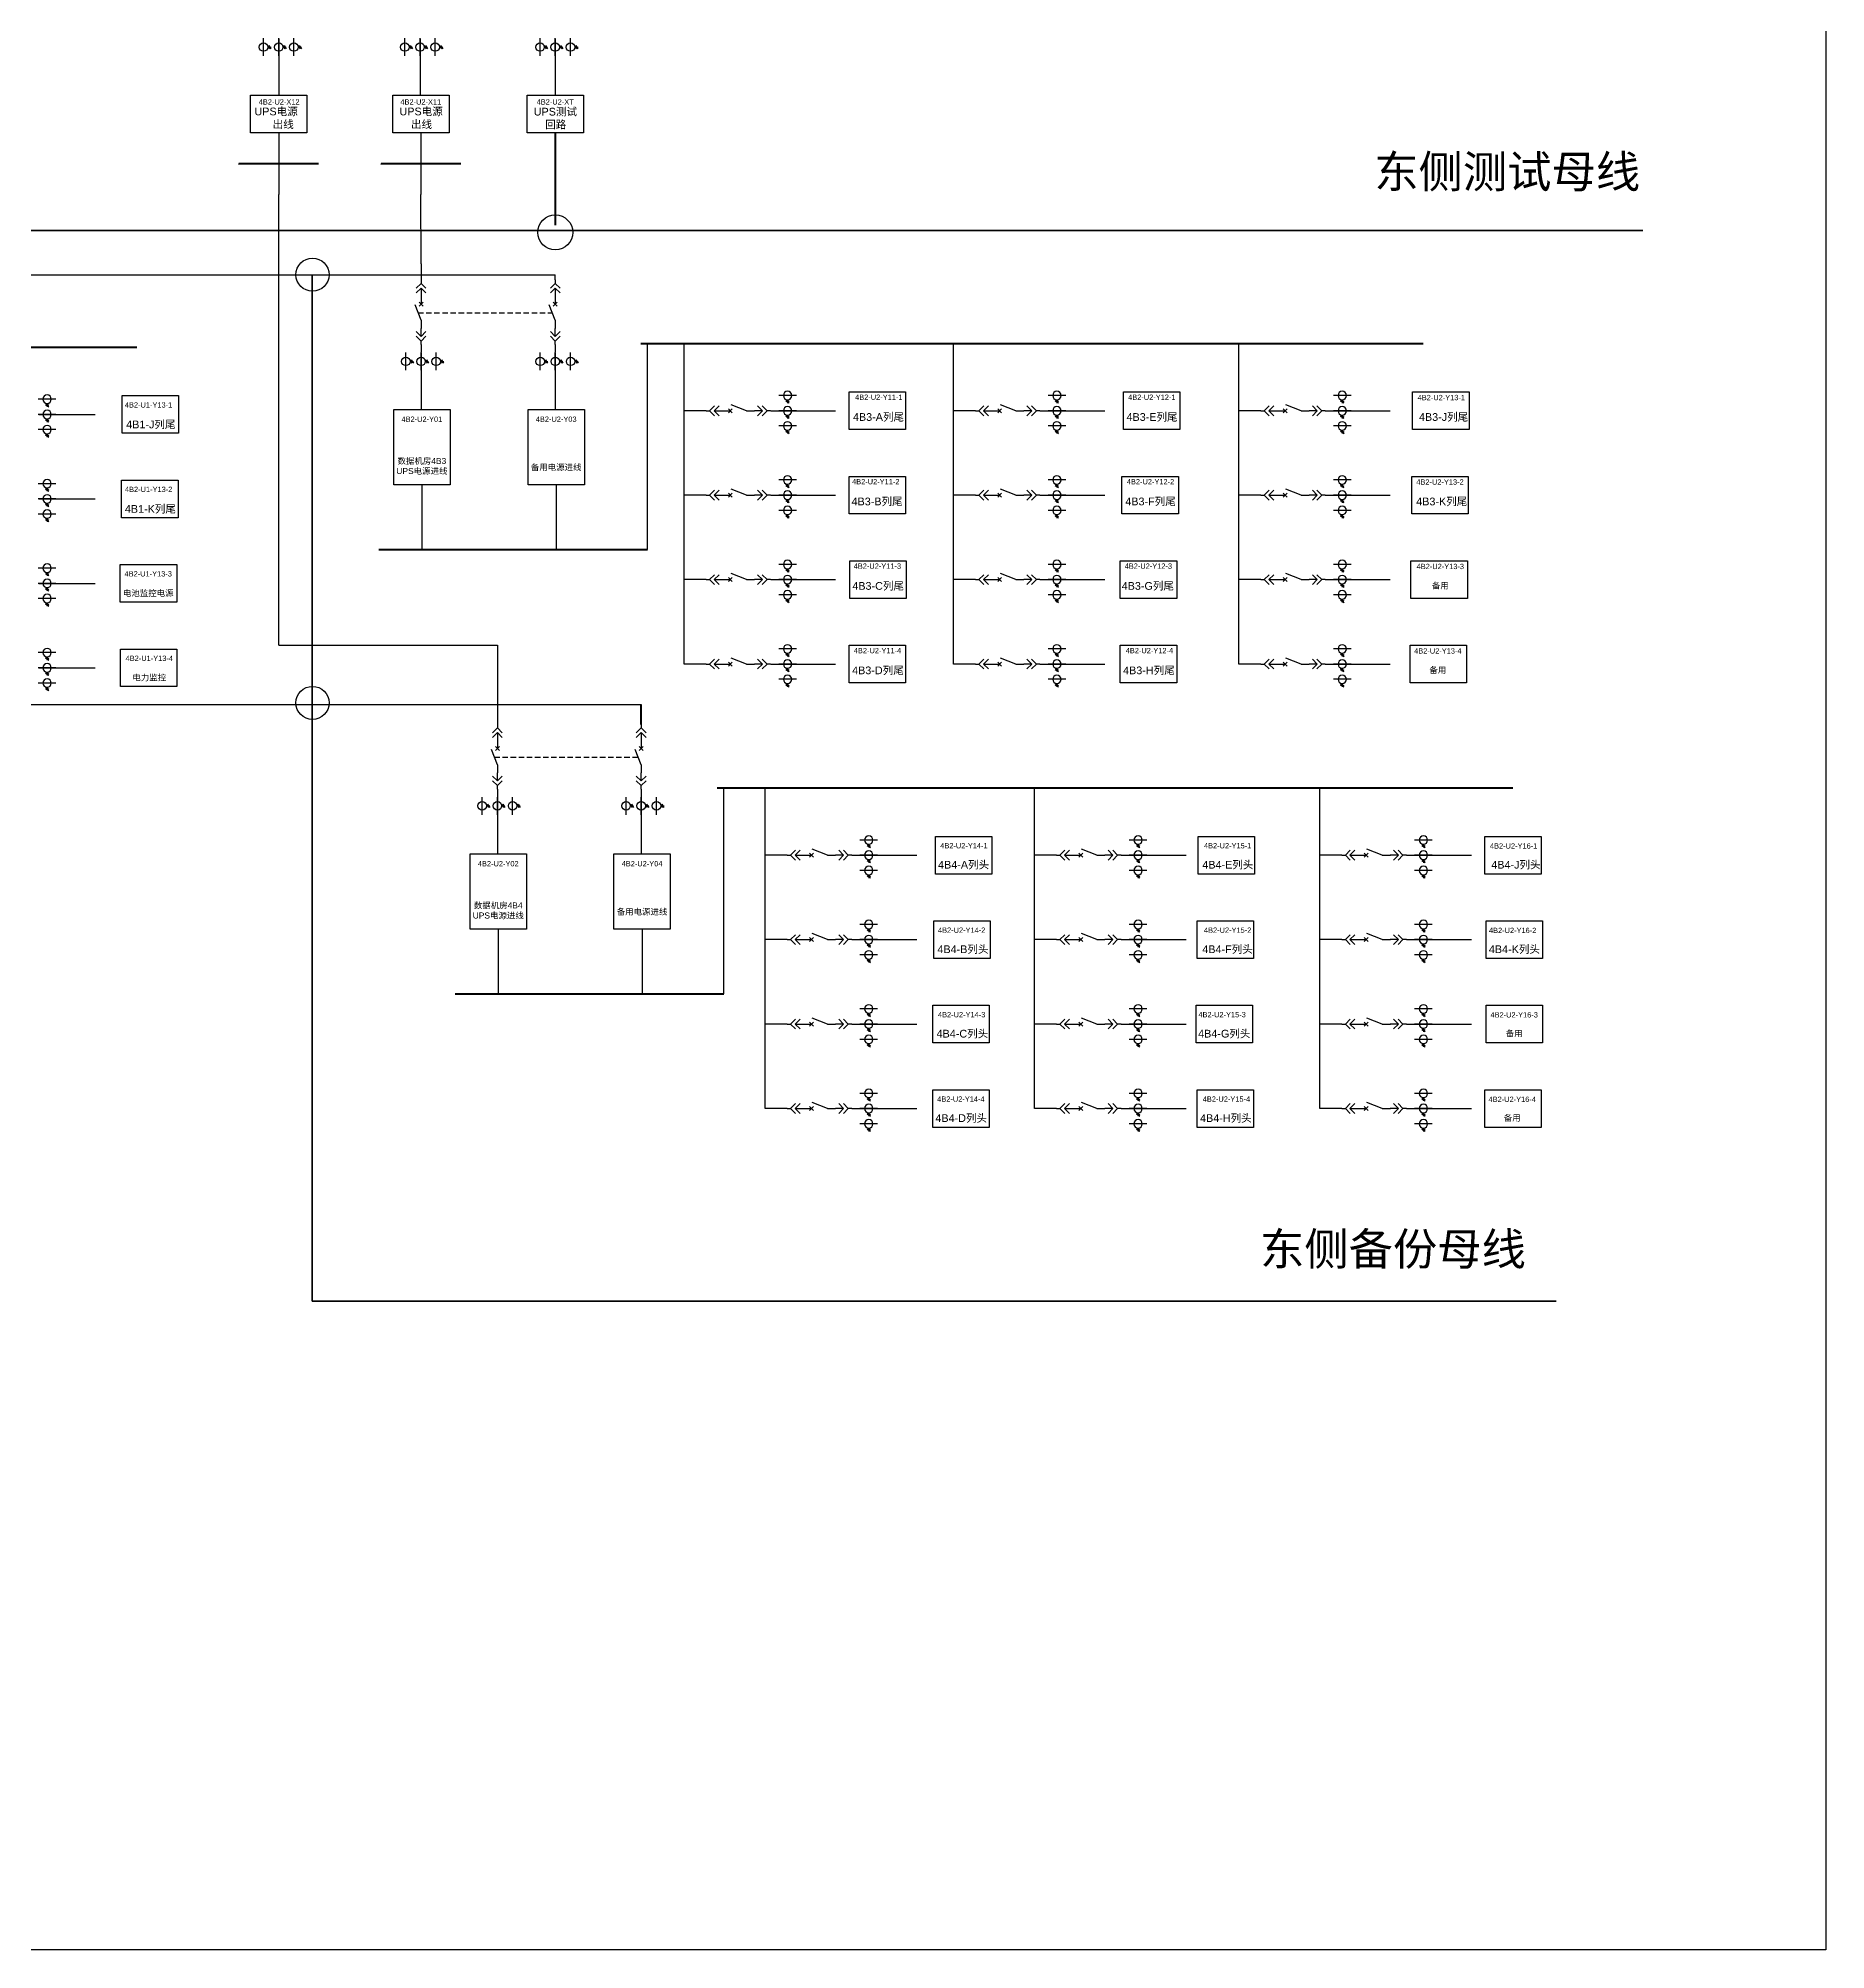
# Model space of a CAD drawing. Header units: millimetres. Extents: x 65 to 419, y 27 to 342.
# Drawn here: x 254 to 419.1, y 27.3 to 203.9 of the extents above; entities that cross this region are included whole.
import ezdxf
from ezdxf.enums import TextEntityAlignment as Align

# ---------------------------------------------------------------- set-up
doc = ezdxf.new("R2010")
doc.units = ezdxf.units.MM
doc.linetypes.add('HIDDEN', pattern=[0.375, 0.25, -0.125])
doc.styles.get("Standard").update_dxf_attribs({"font": 'arial.ttf'})

# ---------------------------------------------------------------- blocks, each defined once
blk = doc.blocks.new('A$C03DD39B5')
for p, q in [((417, 475), (283, 392)), ((417, 422), (283, 339)), ((350, 333), (350, 467))]:
    blk.add_line(p, q)
blk.add_lwpolyline([(700, 167), (0, 167)])
blk.add_circle((350, 167), 167)
blk = doc.blocks.new('DYDQAA05')
at = {"color": 0}
blk.add_lwpolyline([(0, 0), (0, -7)], dxfattribs=at)
blk = doc.blocks.new('DYDQAA03')
at = {"color": 0}
for points in [[(0, 0), (0, -1.5)], [(-2.12, -3.62), (0, -1.5)], [(-2.12, -5.62), (0, -3.5)], [(2.12, -3.62), (0, -1.5)], [(2.12, -5.62), (0, -3.5)], [(0, -3.5), (0, -7)]]:
    blk.add_lwpolyline(points, dxfattribs=at)
blk = doc.blocks.new('DYDQAA09')
at = {"color": 0}
blk.add_lwpolyline([(0, 0), (0, -3.5)], dxfattribs=at)
blk.add_lwpolyline([(0, 0), (0, -3.5)], dxfattribs=at)
blk.add_lwpolyline([(0, 0), (0, -3.5)], dxfattribs=at)
blk.add_lwpolyline([(0, 0), (0, -3.5)], dxfattribs=at)
blk.add_lwpolyline([(0, 0), (0, -3.5)], dxfattribs=at)
blk.add_lwpolyline([(0, 0), (0, -3.5)], dxfattribs=at)
blk.add_lwpolyline([(0, 0), (0, -3.5)], dxfattribs=at)
blk.add_lwpolyline([(0, 0), (0, -3.5)], dxfattribs=at)
blk.add_lwpolyline([(0, 0), (0, -3.5)], dxfattribs=at)
blk = doc.blocks.new('DYDQ0201')
at = {"color": 0}
for points in [[(0.86, -0.86), (-0.86, 0.86)], [(-0.86, -0.86), (0.86, 0.86)], [(0, -7), (-2.61, -0.37)]]:
    blk.add_lwpolyline(points, dxfattribs=at)
blk = doc.blocks.new('DYDQAA04')
at = {"color": 0}
for points in [[(0, -3.5), (0, 0)], [(-2.12, -1.38), (0, -3.5)], [(-2.12, -3.38), (0, -5.5)], [(2.12, -1.38), (0, -3.5)], [(2.12, -3.38), (0, -5.5)], [(0, -7), (0, -5.5)]]:
    blk.add_lwpolyline(points, dxfattribs=at)

msp = doc.modelspace()

# ---------------------------------------------------------------- linework, layer by layer
for p, q in [((276.22, 203.82, -11533.83), (276.22, 202.18, -11533.83)), ((289.27, 203.82, -11533.83), (289.27, 202.18, -11533.83)), ((301.75, 203.82, -11533.83), (301.75, 202.18, -11533.83)), ((276.22, 202.18, -11533.83), (276.22, 198.62, -11533.83)), ((289.27, 202.18, -11533.83), (289.27, 198.62, -11533.83)), ((301.75, 202.18, -11533.83), (301.75, 198.62, -11533.83)), ((276.22, 195.14, -11533.83), (276.22, 189.42, -11533.83)), ((289.35, 195.14, -11565.32), (289.35, 189.42, -11565.32)), ((276.22, 147.8, -12496.54), (276.22, 189.42, -11533.83)), ((289.36, 183.03, -24438.63), (289.35, 189.42, -11565.32)), ((289.36, 174.79, -22237.42), (289.36, 173.15, -22237.42)), ((310.26, 156.65, -21797.36), (310.26, 175.68, 2427.36)), ((313.65, 161.67, 2081.54), (313.65, 175.68, 2427.36)), ((338.52, 161.67, 2081.54), (338.52, 175.68, 2427.36)), ((364.87, 161.67, 2081.54), (364.87, 175.68, 2427.36)), ((289.36, 173.15, -22237.42), (289.36, 169.59, -22237.42)), ((254.06, 169.12, 14861.13), (255.7, 169.12, 14861.13)), ((255.7, 169.12, 14861.13), (259.26, 169.12, 14861.13)), ((315.68, 169.46, 698.26), (313.65, 169.46, 1389.9)), ((322.43, 169.46, 2899.48), (324.07, 169.46, 2899.48)), ((324.07, 169.46, 2899.48), (327.64, 169.46, 2899.48)), ((340.55, 169.46, 698.26), (338.52, 169.46, 1389.9)), ((347.3, 169.46, 2899.48), (348.94, 169.46, 2899.48)), ((348.94, 169.46, 2899.48), (352.51, 169.46, 2899.48)), ((366.9, 169.46, 698.26), (364.87, 169.46, 1389.9)), ((373.65, 169.46, 2899.48), (375.29, 169.46, 2899.48)), ((375.29, 169.46, 2899.48), (378.86, 169.46, 2899.48)), ((289.44, 162.63, -22268.91), (289.44, 156.65, -21797.36)), ((254.06, 161.32, 16244.41), (255.7, 161.32, 16244.41)), ((255.7, 161.32, 16244.41), (259.26, 161.32, 16244.41)), ((315.68, 161.67, 2081.54), (313.65, 161.67, 2081.54)), ((313.65, 153.87, 2773.18), (313.65, 161.67, 2081.54)), ((322.43, 161.67, 4282.76), (324.07, 161.67, 4282.76)), ((324.07, 161.67, 4282.76), (327.64, 161.67, 4282.76)), ((340.55, 161.67, 2081.54), (338.52, 161.67, 2081.54)), ((338.52, 153.87, 2773.18), (338.52, 161.67, 2081.54)), ((347.3, 161.67, 4282.76), (348.94, 161.67, 4282.76)), ((348.94, 161.67, 4282.76), (352.51, 161.67, 4282.76)), ((366.9, 161.67, 2081.54), (364.87, 161.67, 2081.54)), ((364.87, 153.87, 2773.18), (364.87, 161.67, 2081.54)), ((373.65, 161.67, 4282.76), (375.29, 161.67, 4282.76)), ((375.29, 161.67, 4282.76), (378.86, 161.67, 4282.76)), ((315.68, 153.87, 2773.18), (313.65, 153.87, 2773.18)), ((313.65, 146.07, 3464.82), (313.65, 153.87, 2773.18)), ((322.43, 153.87, 4974.39), (324.07, 153.87, 4974.39)), ((324.07, 153.87, 4974.39), (327.64, 153.87, 4974.39)), ((340.55, 153.87, 2773.18), (338.52, 153.87, 2773.18)), ((338.52, 146.07, 3464.82), (338.52, 153.87, 2773.18)), ((347.3, 153.87, 4974.39), (348.94, 153.87, 4974.39)), ((348.94, 153.87, 4974.39), (352.51, 153.87, 4974.39)), ((366.9, 153.87, 2773.18), (364.87, 153.87, 2773.18)), ((364.87, 146.07, 3464.82), (364.87, 153.87, 2773.18)), ((373.65, 153.87, 4974.39), (375.29, 153.87, 4974.39)), ((375.29, 153.87, 4974.39), (378.86, 153.87, 4974.39)), ((254.06, 153.52, 16936.05), (255.7, 153.52, 16936.05)), ((255.7, 153.52, 16936.05), (259.26, 153.52, 16936.05)), ((276.22, 147.8, -12496.54), (296.41, 147.8, -12496.54)), ((296.41, 147.8, -12496.54), (296.41, 140.49, -22757.13)), ((254.06, 145.72, 17627.69), (255.7, 145.72, 17627.69)), ((255.7, 145.72, 17627.69), (259.26, 145.72, 17627.69)), ((315.68, 146.07, 3464.82), (313.65, 146.07, 3464.82)), ((322.43, 146.07, 5666.03), (324.07, 146.07, 5666.03)), ((324.07, 146.07, 5666.03), (327.64, 146.07, 5666.03)), ((340.55, 146.07, 3464.82), (338.52, 146.07, 3464.82)), ((347.3, 146.07, 5666.03), (348.94, 146.07, 5666.03)), ((348.94, 146.07, 5666.03), (352.51, 146.07, 5666.03)), ((366.9, 146.07, 3464.82), (364.87, 146.07, 3464.82)), ((373.65, 146.07, 5666.03), (375.29, 146.07, 5666.03)), ((375.29, 146.07, 5666.03), (378.86, 146.07, 5666.03)), ((317.32, 115.6, -20115.86), (317.32, 134.64, 4108.86)), ((321.14, 120.62, 3763.04), (321.14, 134.64, 4108.86)), ((346.01, 120.62, 3763.04), (346.01, 134.64, 4108.86)), ((372.36, 120.62, 3763.04), (372.36, 134.64, 4108.86)), ((296.41, 133.74, -20555.92), (296.41, 132.1, -20555.92)), ((296.41, 132.1, -20555.92), (296.41, 128.54, -20555.92)), ((323.17, 128.42, 2379.77), (321.14, 128.42, 3071.4)), ((329.92, 128.42, 4580.98), (331.56, 128.42, 4580.98)), ((331.56, 128.42, 4580.98), (335.13, 128.42, 4580.98)), ((348.04, 128.42, 2379.77), (346.01, 128.42, 3071.4)), ((354.79, 128.42, 4580.98), (356.43, 128.42, 4580.98)), ((356.43, 128.42, 4580.98), (360, 128.42, 4580.98)), ((374.39, 128.42, 2379.77), (372.36, 128.42, 3071.4)), ((381.14, 128.42, 4580.98), (382.78, 128.42, 4580.98)), ((382.78, 128.42, 4580.98), (386.35, 128.42, 4580.98)), ((296.49, 121.58, -20587.4), (296.49, 115.6, -20115.86)), ((323.17, 120.62, 3763.04), (321.14, 120.62, 3763.04)), ((321.14, 112.82, 4454.68), (321.14, 120.62, 3763.04)), ((329.92, 120.62, 5964.26), (331.56, 120.62, 5964.26)), ((331.56, 120.62, 5964.26), (335.13, 120.62, 5964.26)), ((348.04, 120.62, 3763.04), (346.01, 120.62, 3763.04)), ((346.01, 112.82, 4454.68), (346.01, 120.62, 3763.04)), ((354.79, 120.62, 5964.26), (356.43, 120.62, 5964.26)), ((356.43, 120.62, 5964.26), (360, 120.62, 5964.26)), ((374.39, 120.62, 3763.04), (372.36, 120.62, 3763.04)), ((372.36, 112.82, 4454.68), (372.36, 120.62, 3763.04)), ((381.14, 120.62, 5964.26), (382.78, 120.62, 5964.26)), ((382.78, 120.62, 5964.26), (386.35, 120.62, 5964.26)), ((323.17, 112.82, 4454.68), (321.14, 112.82, 4454.68)), ((321.14, 105.02, 5146.32), (321.14, 112.82, 4454.68)), ((329.92, 112.82, 6655.89), (331.56, 112.82, 6655.89)), ((331.56, 112.82, 6655.89), (335.13, 112.82, 6655.89)), ((348.04, 112.82, 4454.68), (346.01, 112.82, 4454.68)), ((346.01, 105.02, 5146.32), (346.01, 112.82, 4454.68)), ((354.79, 112.82, 6655.89), (356.43, 112.82, 6655.89)), ((356.43, 112.82, 6655.89), (360, 112.82, 6655.89)), ((374.39, 112.82, 4454.68), (372.36, 112.82, 4454.68)), ((372.36, 105.02, 5146.32), (372.36, 112.82, 4454.68)), ((381.14, 112.82, 6655.89), (382.78, 112.82, 6655.89)), ((382.78, 112.82, 6655.89), (386.35, 112.82, 6655.89)), ((323.17, 105.02, 5146.32), (321.14, 105.02, 5146.32)), ((329.92, 105.02, 7347.53), (331.56, 105.02, 7347.53)), ((331.56, 105.02, 7347.53), (335.13, 105.02, 7347.53)), ((348.04, 105.02, 5146.32), (346.01, 105.02, 5146.32)), ((354.79, 105.02, 7347.53), (356.43, 105.02, 7347.53)), ((356.43, 105.02, 7347.53), (360, 105.02, 7347.53)), ((374.39, 105.02, 5146.32), (372.36, 105.02, 5146.32)), ((381.14, 105.02, 7347.53), (382.78, 105.02, 7347.53)), ((382.78, 105.02, 7347.53), (386.35, 105.02, 7347.53))]:
    msp.add_line(p, q)
at = {"color": 6, "lineweight": 40}
msp.add_line((301.75, 195.14, -11566.34), (301.75, 186.61, -11566.34), dxfattribs=at)
at = {"color": 6, "lineweight": 35}
msp.add_line((182.59, 186.12, -11786.36), (402.17, 186.12, -11786.36), dxfattribs=at)
at = {"color": 3, "lineweight": 30}
for p, q in [((182.6, 182.03, -13499.2), (301.76, 182.03, -24438.63)), ((169.47, 142.33, -13280), (309.69, 142.33, -23197.2))]:
    msp.add_line(p, q, dxfattribs=at)
at = {"color": 3, "lineweight": 35, "true_color": 0x00ff00}
for p, q in [((279.32, 182.03, -22378.26), (279.32, 87.22, -22378.26)), ((279.32, 87.22, -22378.26), (394.17, 87.22, -22378.26))]:
    msp.add_line(p, q, dxfattribs=at)
at = {"color": 5}
for p, q in [((301.76, 181.54, -24438.63), (301.76, 182.03, -24438.63)), ((301.76, 174.79, -22237.42), (301.76, 173.15, -22237.42)), ((301.76, 173.15, -22237.42), (301.76, 169.59, -22237.42)), ((301.84, 162.63, -22268.91), (301.84, 156.65, -21797.36)), ((309.69, 133.74, -20995.99), (309.69, 132.1, -20995.99)), ((309.69, 132.1, -20995.99), (309.69, 128.54, -20995.99)), ((309.77, 121.58, -21027.47), (309.77, 115.6, -20555.93))]:
    msp.add_line(p, q, dxfattribs=at)
at = {"linetype": 'HIDDEN', "ltscale": 2}
for p, q in [((289.08, 178.52, -24438.63), (301.48, 178.52, -24438.63)), ((296.13, 137.47, -23197.2), (309.42, 137.47, -23197.2))]:
    msp.add_line(p, q, dxfattribs=at)
at = {"color": 1, "lineweight": 40}
for p, q in [((189.62, 175.34, 14389.02), (263.11, 175.34, 14389.02)), ((309.66, 175.68, 2427.36), (381.89, 175.68, 2427.36)), ((316.71, 134.64, 4108.86), (390.19, 134.64, 4108.86))]:
    msp.add_line(p, q, dxfattribs=at)
at = {"lineweight": 40}
for p, q in [((285.45, 156.65, -21797.36), (310.26, 156.65, -21797.36)), ((292.5, 115.6, -20115.86), (317.32, 115.6, -20115.86))]:
    msp.add_line(p, q, dxfattribs=at)
at = {"color": 5, "lineweight": 40}
msp.add_line((309.69, 140.49, -23197.2), (309.69, 142.33, -23197.2), dxfattribs=at)
at = {"color": 1, "lineweight": 30, "ltscale": 0.002916}
msp.add_lwpolyline([(64.87, 342.33), (419.07, 342.33), (419.07, 27.33), (64.87, 27.33)], close=True, dxfattribs=at)
for points, elevation in [([(273.61, 198.62), (278.82, 198.62), (278.82, 195.14), (273.61, 195.14)], -11533.83), ([(286.75, 198.62), (291.96, 198.62), (291.96, 195.14), (286.75, 195.14)], -11565.32), ([(261.75, 170.86), (266.96, 170.86), (266.96, 167.38), (261.75, 167.38)], 14861.13), ([(286.84, 169.59), (292.05, 169.59), (292.05, 162.63), (286.84, 162.63)], -22268.91), ([(328.89, 171.2), (334.09, 171.2), (334.09, 167.73), (328.89, 167.73)], 2899.48), ([(354.22, 171.2), (359.43, 171.2), (359.43, 167.73), (354.22, 167.73)], 2899.48), ([(380.92, 171.2), (386.13, 171.2), (386.13, 167.73), (380.92, 167.73)], 2899.48), ([(261.71, 163.06), (266.92, 163.06), (266.92, 159.58), (261.71, 159.58)], 16244.41), ([(328.89, 163.4), (334.09, 163.4), (334.09, 159.93), (328.89, 159.93)], 4282.76), ([(354.08, 163.4), (359.29, 163.4), (359.29, 159.93), (354.08, 159.93)], 4282.76), ([(380.84, 163.4), (386.05, 163.4), (386.05, 159.93), (380.84, 159.93)], 4282.76), ([(328.96, 155.6), (334.17, 155.6), (334.17, 152.13), (328.96, 152.13)], 4974.39), ([(353.93, 155.6), (359.14, 155.6), (359.14, 152.13), (353.93, 152.13)], 4974.39), ([(380.77, 155.6), (385.98, 155.6), (385.98, 152.13), (380.77, 152.13)], 4974.39), ([(261.59, 155.26), (266.8, 155.26), (266.8, 151.78), (261.59, 151.78)], 16936.05), ([(261.6, 147.46), (266.81, 147.46), (266.81, 143.99), (261.6, 143.99)], 17627.69), ([(328.89, 147.81), (334.09, 147.81), (334.09, 144.33), (328.89, 144.33)], 5666.03), ([(353.93, 147.81), (359.14, 147.81), (359.14, 144.33), (353.93, 144.33)], 5666.03), ([(380.7, 147.81), (385.91, 147.81), (385.91, 144.33), (380.7, 144.33)], 5666.03), ([(336.86, 130.15), (342.07, 130.15), (342.07, 126.68), (336.86, 126.68)], 4580.98), ([(361.11, 130.15), (366.32, 130.15), (366.32, 126.68), (361.11, 126.68)], 4580.98), ([(387.59, 130.15), (392.8, 130.15), (392.8, 126.68), (387.59, 126.68)], 4108.86), ([(293.89, 128.54), (299.1, 128.54), (299.1, 121.58), (293.89, 121.58)], -20587.4), ([(336.7, 122.36), (341.91, 122.36), (341.91, 118.88), (336.7, 118.88)], 5964.26), ([(361.03, 122.36), (366.24, 122.36), (366.24, 118.88), (361.03, 118.88)], 5964.26), ([(387.7, 122.36), (392.91, 122.36), (392.91, 118.88), (387.7, 118.88)], 5964.26), ([(336.62, 114.56), (341.82, 114.56), (341.82, 111.08), (336.62, 111.08)], 6655.89), ([(360.94, 114.56), (366.15, 114.56), (366.15, 111.08), (360.94, 111.08)], 6655.89), ([(387.71, 114.56), (392.92, 114.56), (392.92, 111.08), (387.71, 111.08)], 6655.89), ([(336.61, 106.76), (341.82, 106.76), (341.82, 103.28), (336.61, 103.28)], 7347.53), ([(361.03, 106.76), (366.24, 106.76), (366.24, 103.28), (361.03, 103.28)], 7347.53), ([(387.58, 106.76), (392.79, 106.76), (392.79, 103.28), (387.58, 103.28)], 7347.53)]:
    msp.add_lwpolyline(points, close=True, dxfattribs=dict(elevation=elevation))
at = {"color": 1, "elevation": -11566.34}
msp.add_lwpolyline([(299.15, 198.62), (304.36, 198.62), (304.36, 195.14), (299.15, 195.14)], close=True, dxfattribs=at)
at = {"color": 1, "lineweight": 40, "ltscale": 100}
for points, elevation in [([(279.9, 192.28), (272.53, 192.28), (272.53, 192.28)], -11533.83), ([(293.04, 192.28), (285.67, 192.28), (285.67, 192.28)], -11565.32)]:
    msp.add_lwpolyline(points, dxfattribs=dict(at, elevation=elevation))
at = {"color": 5}
for points, elevation in [([(299.24, 169.59), (304.45, 169.59), (304.45, 162.63), (299.24, 162.63)], -22268.91), ([(307.17, 128.54), (312.38, 128.54), (312.38, 121.58), (307.17, 121.58)], -21027.47)]:
    msp.add_lwpolyline(points, close=True, dxfattribs=dict(at, elevation=elevation))
at = {"color": 6, "lineweight": 30}
msp.add_circle((301.76, 185.94, -10496.88), 1.61, dxfattribs=at)
at = {"color": 5, "lineweight": 30}
for centre in [(279.34, 182.03, -21093.76), (279.34, 142.48, -20796.56)]:
    msp.add_circle(centre, 1.53, dxfattribs=at)

# ---------------------------------------------------------------- block references
at = {"linetype": 'Continuous', "yscale": 0.002338875, "zscale": 0.002338875}
for p, xscale, rotation in [((274.42, 203.87, -11533.83), 0.002338875, 270), ((275.83, 203.87, -11533.83), 0.002338875, 270), ((277.23, 203.87, -11533.83), 0.002338875, 270), ((287.48, 203.87, -11533.83), 0.002338875, 270), ((288.88, 203.87, -11533.83), 0.002338875, 270), ((290.28, 203.87, -11533.83), 0.002338875, 270), ((299.96, 203.87, -11533.83), 0.002338875, 270), ((301.36, 203.87, -11533.83), 0.002338875, 270), ((302.77, 203.87, -11533.83), 0.002338875, 270), ((287.57, 174.84, -22237.42), 0.002338875, 270), ((288.97, 174.84, -22237.42), 0.002338875, 270), ((290.37, 174.84, -22237.42), 0.002338875, 270), ((322.39, 171.26, 2899.48), -0.002338875, 180), ((347.26, 171.26, 2899.48), -0.002338875, 180), ((373.61, 171.26, 2899.48), -0.002338875, 180), ((254.01, 170.92, 14861.13), -0.002338875, 180), ((254.01, 169.51, 14861.13), -0.002338875, 180), ((322.39, 169.85, 2899.48), -0.002338875, 180), ((347.26, 169.85, 2899.48), -0.002338875, 180), ((373.61, 169.85, 2899.48), -0.002338875, 180), ((254.01, 168.11, 14861.13), -0.002338875, 180), ((322.39, 168.45, 2899.48), -0.002338875, 180), ((347.26, 168.45, 2899.48), -0.002338875, 180), ((373.61, 168.45, 2899.48), -0.002338875, 180), ((254.01, 163.12, 16244.41), -0.002338875, 180), ((322.39, 163.46, 4282.76), -0.002338875, 180), ((347.26, 163.46, 4282.76), -0.002338875, 180), ((373.61, 163.46, 4282.76), -0.002338875, 180), ((254.01, 161.71, 16244.41), -0.002338875, 180), ((322.39, 162.06, 4282.76), -0.002338875, 180), ((322.39, 160.65, 4282.76), -0.002338875, 180), ((347.26, 162.06, 4282.76), -0.002338875, 180), ((347.26, 160.65, 4282.76), -0.002338875, 180), ((373.61, 162.06, 4282.76), -0.002338875, 180), ((373.61, 160.65, 4282.76), -0.002338875, 180), ((254.01, 160.31, 16244.41), -0.002338875, 180), ((322.39, 155.66, 4974.39), -0.002338875, 180), ((347.26, 155.66, 4974.39), -0.002338875, 180), ((373.61, 155.66, 4974.39), -0.002338875, 180), ((254.01, 155.32, 16936.05), -0.002338875, 180), ((254.01, 153.91, 16936.05), -0.002338875, 180), ((322.39, 154.26, 4974.39), -0.002338875, 180), ((347.26, 154.26, 4974.39), -0.002338875, 180), ((373.61, 154.26, 4974.39), -0.002338875, 180), ((254.01, 152.51, 16936.05), -0.002338875, 180), ((322.39, 152.85, 4974.39), -0.002338875, 180), ((347.26, 152.85, 4974.39), -0.002338875, 180), ((373.61, 152.85, 4974.39), -0.002338875, 180), ((254.01, 147.52, 17627.69), -0.002338875, 180), ((322.39, 147.86, 5666.03), -0.002338875, 180), ((347.26, 147.86, 5666.03), -0.002338875, 180), ((373.61, 147.86, 5666.03), -0.002338875, 180), ((254.01, 146.11, 17627.69), -0.002338875, 180), ((322.39, 146.46, 5666.03), -0.002338875, 180), ((322.39, 145.05, 5666.03), -0.002338875, 180), ((347.26, 146.46, 5666.03), -0.002338875, 180), ((347.26, 145.05, 5666.03), -0.002338875, 180), ((373.61, 146.46, 5666.03), -0.002338875, 180), ((373.61, 145.05, 5666.03), -0.002338875, 180), ((254.01, 144.71, 17627.69), -0.002338875, 180), ((294.62, 133.79, -20555.92), 0.002338875, 270), ((296.02, 133.79, -20555.92), 0.002338875, 270), ((297.43, 133.79, -20555.92), 0.002338875, 270), ((329.88, 130.21, 4580.98), -0.002338875, 180), ((354.75, 130.21, 4580.98), -0.002338875, 180), ((381.1, 130.21, 4580.98), -0.002338875, 180), ((329.88, 128.81, 4580.98), -0.002338875, 180), ((329.88, 127.4, 4580.98), -0.002338875, 180), ((354.75, 128.81, 4580.98), -0.002338875, 180), ((354.75, 127.4, 4580.98), -0.002338875, 180), ((381.1, 128.81, 4580.98), -0.002338875, 180), ((381.1, 127.4, 4580.98), -0.002338875, 180), ((329.88, 122.41, 5964.26), -0.002338875, 180), ((354.75, 122.41, 5964.26), -0.002338875, 180), ((381.1, 122.41, 5964.26), -0.002338875, 180), ((329.88, 121.01, 5964.26), -0.002338875, 180), ((354.75, 121.01, 5964.26), -0.002338875, 180), ((381.1, 121.01, 5964.26), -0.002338875, 180), ((329.88, 119.6, 5964.26), -0.002338875, 180), ((354.75, 119.6, 5964.26), -0.002338875, 180), ((381.1, 119.6, 5964.26), -0.002338875, 180), ((329.88, 114.61, 6655.89), -0.002338875, 180), ((329.88, 113.21, 6655.89), -0.002338875, 180), ((354.75, 114.61, 6655.89), -0.002338875, 180), ((354.75, 113.21, 6655.89), -0.002338875, 180), ((381.1, 114.61, 6655.89), -0.002338875, 180), ((381.1, 113.21, 6655.89), -0.002338875, 180), ((329.88, 111.8, 6655.89), -0.002338875, 180), ((354.75, 111.8, 6655.89), -0.002338875, 180), ((381.1, 111.8, 6655.89), -0.002338875, 180), ((329.88, 106.81, 7347.53), -0.002338875, 180), ((354.75, 106.81, 7347.53), -0.002338875, 180), ((381.1, 106.81, 7347.53), -0.002338875, 180), ((329.88, 105.41, 7347.53), -0.002338875, 180), ((354.75, 105.41, 7347.53), -0.002338875, 180), ((381.1, 105.41, 7347.53), -0.002338875, 180), ((329.88, 104, 7347.53), -0.002338875, 180), ((354.75, 104, 7347.53), -0.002338875, 180), ((381.1, 104, 7347.53), -0.002338875, 180)]:
    msp.add_blockref('A$C03DD39B5', p, dxfattribs=dict(at, xscale=xscale, rotation=rotation))
at = {"xscale": 0.2128954749704126, "yscale": 0.2128954749704126, "zscale": 0.2128954749704126}
for name, p in [('DYDQAA05', (289.36, 183.03, -24438.63)), ('DYDQAA03', (289.36, 181.54, -24438.63)), ('DYDQ0201', (289.36, 179.31, -24438.63)), ('DYDQAA09', (289.36, 180.05, -24438.63)), ('DYDQAA04', (289.36, 177.07, -24438.63)), ('DYDQAA09', (289.36, 177.82, -24438.63)), ('DYDQAA09', (289.36, 175.58, -24438.63)), ('DYDQAA03', (296.41, 140.49, -22757.13)), ('DYDQ0201', (296.41, 138.26, -22757.13)), ('DYDQAA09', (296.41, 139, -22757.13)), ('DYDQAA04', (296.41, 136.02, -22757.13)), ('DYDQAA09', (296.41, 136.77, -22757.13)), ('DYDQAA09', (296.41, 134.53, -22757.13))]:
    msp.add_blockref(name, p, dxfattribs=at)
at = {"color": 5, "xscale": 0.2128954749704126, "yscale": 0.2128954749704126, "zscale": 0.2128954749704126}
for name, p in [('DYDQAA03', (301.76, 181.54, -24438.63)), ('DYDQ0201', (301.76, 179.31, -24438.63)), ('DYDQAA09', (301.76, 180.05, -24438.63)), ('DYDQAA04', (301.76, 177.07, -24438.63)), ('DYDQAA09', (301.76, 177.82, -24438.63)), ('DYDQAA09', (301.76, 175.58, -24438.63)), ('DYDQAA03', (309.69, 140.49, -23197.2)), ('DYDQ0201', (309.69, 138.26, -23197.2)), ('DYDQAA09', (309.69, 139, -23197.2)), ('DYDQAA04', (309.69, 136.02, -23197.2)), ('DYDQAA09', (309.69, 136.77, -23197.2)), ('DYDQAA09', (309.69, 134.53, -23197.2))]:
    msp.add_blockref(name, p, dxfattribs=at)
at = {"color": 5, "linetype": 'Continuous', "xscale": 0.002338875, "yscale": 0.002338875, "zscale": 0.002338875, "rotation": 270}
for p in [(299.97, 174.84, -22237.42), (301.37, 174.84, -22237.42), (302.78, 174.84, -22237.42), (307.9, 133.79, -20995.99), (309.3, 133.79, -20995.99), (310.71, 133.79, -20995.99)]:
    msp.add_blockref('A$C03DD39B5', p, dxfattribs=at)
at = {"xscale": -0.2128954749704126, "yscale": 0.2128954749704126, "zscale": 0.2128954749704126, "rotation": 90}
for name, p in [('DYDQAA03', (315.68, 169.46, 698.26)), ('DYDQ0201', (317.92, 169.46, 698.26)), ('DYDQAA04', (320.15, 169.46, 698.26)), ('DYDQAA03', (340.55, 169.46, 698.26)), ('DYDQ0201', (342.79, 169.46, 698.26)), ('DYDQAA04', (345.02, 169.46, 698.26)), ('DYDQAA03', (366.9, 169.46, 698.26)), ('DYDQ0201', (369.14, 169.46, 698.26)), ('DYDQAA04', (371.37, 169.46, 698.26)), ('DYDQAA09', (317.17, 169.46, 698.26)), ('DYDQAA09', (319.41, 169.46, 698.26)), ('DYDQAA09', (321.65, 169.46, 698.26)), ('DYDQAA09', (342.04, 169.46, 698.26)), ('DYDQAA09', (344.28, 169.46, 698.26)), ('DYDQAA09', (346.51, 169.46, 698.26)), ('DYDQAA09', (368.39, 169.46, 698.26)), ('DYDQAA09', (370.63, 169.46, 698.26)), ('DYDQAA09', (372.86, 169.46, 698.26)), ('DYDQAA03', (315.68, 161.67, 2081.54)), ('DYDQAA09', (317.17, 161.67, 2081.54)), ('DYDQ0201', (317.92, 161.67, 2081.54)), ('DYDQAA09', (319.41, 161.67, 2081.54)), ('DYDQAA04', (320.15, 161.67, 2081.54)), ('DYDQAA09', (321.65, 161.67, 2081.54)), ('DYDQAA03', (340.55, 161.67, 2081.54)), ('DYDQAA09', (342.04, 161.67, 2081.54)), ('DYDQ0201', (342.79, 161.67, 2081.54)), ('DYDQAA09', (344.28, 161.67, 2081.54)), ('DYDQAA04', (345.02, 161.67, 2081.54)), ('DYDQAA09', (346.51, 161.67, 2081.54)), ('DYDQAA03', (366.9, 161.67, 2081.54)), ('DYDQAA09', (368.39, 161.67, 2081.54)), ('DYDQ0201', (369.14, 161.67, 2081.54)), ('DYDQAA09', (370.63, 161.67, 2081.54)), ('DYDQAA04', (371.37, 161.67, 2081.54)), ('DYDQAA09', (372.86, 161.67, 2081.54)), ('DYDQAA03', (315.68, 153.87, 2773.18)), ('DYDQAA09', (317.17, 153.87, 2773.18)), ('DYDQ0201', (317.92, 153.87, 2773.18)), ('DYDQAA09', (319.41, 153.87, 2773.18)), ('DYDQAA04', (320.15, 153.87, 2773.18)), ('DYDQAA09', (321.65, 153.87, 2773.18)), ('DYDQAA03', (340.55, 153.87, 2773.18)), ('DYDQAA09', (342.04, 153.87, 2773.18)), ('DYDQ0201', (342.79, 153.87, 2773.18)), ('DYDQAA09', (344.28, 153.87, 2773.18)), ('DYDQAA04', (345.02, 153.87, 2773.18)), ('DYDQAA09', (346.51, 153.87, 2773.18)), ('DYDQAA03', (366.9, 153.87, 2773.18)), ('DYDQAA09', (368.39, 153.87, 2773.18)), ('DYDQ0201', (369.14, 153.87, 2773.18)), ('DYDQAA09', (370.63, 153.87, 2773.18)), ('DYDQAA04', (371.37, 153.87, 2773.18)), ('DYDQAA09', (372.86, 153.87, 2773.18)), ('DYDQ0201', (317.92, 146.07, 3464.82)), ('DYDQ0201', (342.79, 146.07, 3464.82)), ('DYDQ0201', (369.14, 146.07, 3464.82)), ('DYDQAA03', (315.68, 146.07, 3464.82)), ('DYDQAA09', (317.17, 146.07, 3464.82)), ('DYDQAA09', (319.41, 146.07, 3464.82)), ('DYDQAA04', (320.15, 146.07, 3464.82)), ('DYDQAA09', (321.65, 146.07, 3464.82)), ('DYDQAA03', (340.55, 146.07, 3464.82)), ('DYDQAA09', (342.04, 146.07, 3464.82)), ('DYDQAA09', (344.28, 146.07, 3464.82)), ('DYDQAA04', (345.02, 146.07, 3464.82)), ('DYDQAA09', (346.51, 146.07, 3464.82)), ('DYDQAA03', (366.9, 146.07, 3464.82)), ('DYDQAA09', (368.39, 146.07, 3464.82)), ('DYDQAA09', (370.63, 146.07, 3464.82)), ('DYDQAA04', (371.37, 146.07, 3464.82)), ('DYDQAA09', (372.86, 146.07, 3464.82)), ('DYDQ0201', (325.41, 128.42, 2379.77)), ('DYDQ0201', (350.28, 128.42, 2379.77)), ('DYDQ0201', (376.63, 128.42, 2379.77)), ('DYDQAA03', (323.17, 128.42, 2379.77)), ('DYDQAA09', (324.66, 128.42, 2379.77)), ('DYDQAA09', (326.9, 128.42, 2379.77)), ('DYDQAA04', (327.64, 128.42, 2379.77)), ('DYDQAA09', (329.13, 128.42, 2379.77)), ('DYDQAA03', (348.04, 128.42, 2379.77)), ('DYDQAA09', (349.53, 128.42, 2379.77)), ('DYDQAA09', (351.77, 128.42, 2379.77)), ('DYDQAA04', (352.51, 128.42, 2379.77)), ('DYDQAA09', (354, 128.42, 2379.77)), ('DYDQAA03', (374.39, 128.42, 2379.77)), ('DYDQAA09', (375.88, 128.42, 2379.77)), ('DYDQAA09', (378.12, 128.42, 2379.77)), ('DYDQAA04', (378.86, 128.42, 2379.77)), ('DYDQAA09', (380.35, 128.42, 2379.77)), ('DYDQAA03', (323.17, 120.62, 3763.04)), ('DYDQAA09', (324.66, 120.62, 3763.04)), ('DYDQ0201', (325.41, 120.62, 3763.04)), ('DYDQAA09', (326.9, 120.62, 3763.04)), ('DYDQAA04', (327.64, 120.62, 3763.04)), ('DYDQAA09', (329.13, 120.62, 3763.04)), ('DYDQAA03', (348.04, 120.62, 3763.04)), ('DYDQAA09', (349.53, 120.62, 3763.04)), ('DYDQ0201', (350.28, 120.62, 3763.04)), ('DYDQAA09', (351.77, 120.62, 3763.04)), ('DYDQAA04', (352.51, 120.62, 3763.04)), ('DYDQAA09', (354, 120.62, 3763.04)), ('DYDQAA03', (374.39, 120.62, 3763.04)), ('DYDQAA09', (375.88, 120.62, 3763.04)), ('DYDQ0201', (376.63, 120.62, 3763.04)), ('DYDQAA09', (378.12, 120.62, 3763.04)), ('DYDQAA04', (378.86, 120.62, 3763.04)), ('DYDQAA09', (380.35, 120.62, 3763.04)), ('DYDQAA03', (323.17, 112.82, 4454.68)), ('DYDQ0201', (325.41, 112.82, 4454.68)), ('DYDQAA04', (327.64, 112.82, 4454.68)), ('DYDQAA03', (348.04, 112.82, 4454.68)), ('DYDQ0201', (350.28, 112.82, 4454.68)), ('DYDQAA04', (352.51, 112.82, 4454.68)), ('DYDQAA03', (374.39, 112.82, 4454.68)), ('DYDQ0201', (376.63, 112.82, 4454.68)), ('DYDQAA04', (378.86, 112.82, 4454.68)), ('DYDQAA09', (324.66, 112.82, 4454.68)), ('DYDQAA09', (326.9, 112.82, 4454.68)), ('DYDQAA09', (329.13, 112.82, 4454.68)), ('DYDQAA09', (349.53, 112.82, 4454.68)), ('DYDQAA09', (351.77, 112.82, 4454.68)), ('DYDQAA09', (354, 112.82, 4454.68)), ('DYDQAA09', (375.88, 112.82, 4454.68)), ('DYDQAA09', (378.12, 112.82, 4454.68)), ('DYDQAA09', (380.35, 112.82, 4454.68)), ('DYDQAA03', (323.17, 105.02, 5146.32)), ('DYDQAA09', (324.66, 105.02, 5146.32)), ('DYDQ0201', (325.41, 105.02, 5146.32)), ('DYDQAA09', (326.9, 105.02, 5146.32)), ('DYDQAA04', (327.64, 105.02, 5146.32)), ('DYDQAA09', (329.13, 105.02, 5146.32)), ('DYDQAA03', (348.04, 105.02, 5146.32)), ('DYDQAA09', (349.53, 105.02, 5146.32)), ('DYDQ0201', (350.28, 105.02, 5146.32)), ('DYDQAA09', (351.77, 105.02, 5146.32)), ('DYDQAA04', (352.51, 105.02, 5146.32)), ('DYDQAA09', (354, 105.02, 5146.32)), ('DYDQAA03', (374.39, 105.02, 5146.32)), ('DYDQAA09', (375.88, 105.02, 5146.32)), ('DYDQ0201', (376.63, 105.02, 5146.32)), ('DYDQAA09', (378.12, 105.02, 5146.32)), ('DYDQAA04', (378.86, 105.02, 5146.32)), ('DYDQAA09', (380.35, 105.02, 5146.32))]:
    msp.add_blockref(name, p, dxfattribs=at)

# ---------------------------------------------------------------- texts
at = {"lineweight": 0}
for s, height, p in [('4B2-U2-X12', 0.49, (276.26, 197.74, -10809.68)), ('4B2-U2-X11', 0.49, (289.34, 197.74, -10841.17)), ('4B1-J列尾', 0.713, (264.41, 167.84, 19290)), ('4B3-A列尾', 0.713, (331.6, 168.53, -2588.85)), ('4B3-E列尾', 0.713, (356.86, 168.53, -2588.85)), ('4B3-J列尾', 0.713, (383.78, 168.53, -2588.85)), ('4B1-K列尾', 0.713, (264.37, 160.04, 20673.28)), ('4B3-B列尾', 0.713, (331.47, 160.73, -1205.57)), ('4B3-F列尾', 0.713, (356.72, 160.73, -1205.57)), ('4B3-K列尾', 0.713, (383.61, 160.73, -1205.57)), ('4B3-C列尾', 0.713, (331.57, 152.93, -513.94)), ('4B3-G列尾', 0.713, (356.47, 152.93, -24995.56)), ('4B3-D列尾', 0.713, (331.55, 145.13, 177.7)), ('4B3-H列尾', 0.713, (356.57, 145.13, -24303.92)), ('4B4-A列头', 0.713, (339.46, 127.18, -907.35)), ('4B4-E列头', 0.713, (363.86, 127.18, -907.35)), ('4B4-J列头', 0.713, (390.46, 127.18, -1379.47)), ('4B4-B列头', 0.713, (339.4, 119.38, 475.93)), ('4B4-F列头', 0.713, (363.83, 119.38, 475.93)), ('4B4-K列头', 0.713, (390.32, 119.38, 475.93)), ('4B4-C列头', 0.713, (339.35, 111.58, 1167.56)), ('4B4-G列头', 0.713, (363.53, 111.58, -23314.06)), ('4B4-D列头', 0.713, (339.24, 103.78, 1859.2)), ('4B4-H列头', 0.713, (363.68, 103.78, -22622.42))]:
    msp.add_text(s, height=height, dxfattribs=at).set_placement(p, align=Align.CENTER)
at = {"color": 1, "lineweight": 0}
msp.add_text('4B2-U2-XT', height=0.49, dxfattribs=at).set_placement((301.75, 197.74, -10842.19), align=Align.CENTER)
at = {"width": 5.2091}
for s, insert, char_height, attachment_point in [('UPS{\\fSimSun|b0|i0|c134|p2;电源\\P\\pxi2.36347;出线}', (273.98, 197.46, -14111.78), 0.7128, 1), ('\\pxi0.87322;UPS{\\fSimSun|b0|i0|c134|p2;电源\\P\\pi2.36347;出线}', (286.75, 197.46, -12854.8), 0.7128, 1), ('\\pxqc;4B2-U1-Y13-1', (264.2, 170, 14861.13), 0.49, 5), ('\\pxqc;4B2-U2-Y11-1', (331.63, 170.71, -7017.72), 0.49, 5), ('\\pxqc;4B2-U2-Y12-1', (356.84, 170.71, -7017.72), 0.49, 5), ('\\pxqc;4B2-U2-Y13-1', (383.57, 170.68, -7017.72), 0.49, 5), ('\\pxqc;4B2-U2-Y01', (289.44, 168.68, -22268.91), 0.49, 5), ('{\\fSimSun|b0|i0|c134|p2;\\H0.78125x;数据机房\\fArial|b0|i0|c0|p34;4B3 \\PUPS\\fSimSun|b0|i0|c134|p2;电源进线}', (289.44, 164.33, -22268.91), 0.7128, 5), ('\\pxqc;4B2-U1-Y13-2', (264.21, 162.2, 17627.69), 0.49, 5), ('\\pxqc;4B2-U2-Y11-2', (331.35, 162.91, -4251.17), 0.49, 5), ('\\pxqc;4B2-U2-Y12-2', (356.72, 162.91, -4251.17), 0.49, 5), ('\\pxqc;4B2-U2-Y13-2', (383.45, 162.88, -4251.17), 0.49, 5), ('\\pxqc;4B2-U2-Y11-3', (331.5, 155.11, -2867.89), 0.49, 5), ('\\pxqc;4B2-U2-Y12-3', (356.52, 155.11, -2867.89), 0.49, 5), ('\\pxqc;4B2-U1-Y13-3', (264.17, 154.4, 19010.96), 0.49, 5), ('\\pxqc;4B2-U2-Y13-3', (383.48, 155.08, -2867.89), 0.49, 5), ('{\\fSimSun|b0|i0|c134|p2;\\H0.78125x;备用\\P}', (383.48, 153.28, -2867.89), 0.7128, 5), ('{\\fSimSun|b0|i0|c134|p2;\\H0.78125x;电池监控电源}', (264.17, 152.59, 19010.96), 0.7128, 5), ('\\pxqc;4B2-U1-Y13-4', (264.27, 146.6, 20394.24), 0.49, 5), ('\\pxqc;4B2-U2-Y11-4', (331.51, 147.31, -1484.61), 0.49, 5), ('\\pxqc;4B2-U2-Y12-4', (356.62, 147.31, -1484.61), 0.49, 5), ('\\pxqc;4B2-U2-Y13-4', (383.25, 147.28, -1484.61), 0.49, 5), ('{\\fSimSun|b0|i0|c134|p2;\\H0.78125x;电力监控}', (264.27, 144.79, 20394.24), 0.7128, 5), ('{\\fSimSun|b0|i0|c134|p2;\\H0.78125x;备用\\P}', (383.25, 145.48, -1484.61), 0.7128, 5), ('\\pxqc;4B2-U2-Y14-1', (339.49, 129.29, -5336.22), 0.49, 5), ('\\pxqc;4B2-U2-Y15-1', (363.84, 129.29, -5336.22), 0.49, 5), ('\\pxqc;4B2-U2-Y16-1', (390.25, 129.27, -5808.34), 0.49, 5), ('\\pxqc;4B2-U2-Y02', (296.49, 127.63, -20116.88), 0.49, 5), ('{\\fSimSun|b0|i0|c134|p2;数据机房}4B4\\PUPS{\\fSimSun|b0|i0|c134|p2;电源进线}', (296.49, 123.28, -21876.89), 0.5569, 5), ('\\pxqc;4B2-U2-Y14-2', (339.28, 121.49, -2569.67), 0.49, 5), ('\\pxqc;4B2-U2-Y15-2', (363.84, 121.49, -2569.67), 0.49, 5), ('\\pxqc;4B2-U2-Y16-2', (390.16, 121.47, -2569.67), 0.49, 5), ('\\pxqc;4B2-U2-Y14-3', (339.28, 113.69, -1186.39), 0.49, 5), ('\\pxqc;4B2-U2-Y15-3', (363.33, 113.69, -1186.39), 0.49, 5), ('\\pxqc;4B2-U2-Y16-3', (390.3, 113.67, -1186.39), 0.49, 5), ('{\\fSimSun|b0|i0|c134|p2;\\H0.78125x;备用\\P}', (390.3, 111.92, -1186.39), 0.7128, 5), ('\\pxqc;4B2-U2-Y14-4', (339.21, 105.89, 196.89), 0.49, 5), ('\\pxqc;4B2-U2-Y15-4', (363.73, 105.89, 196.89), 0.49, 5), ('\\pxqc;4B2-U2-Y16-4', (390.12, 105.87, 196.89), 0.49, 5), ('{\\fSimSun|b0|i0|c134|p2;\\H0.78125x;备用\\P}', (390.12, 104.12, 196.89), 0.7128, 5)]:
    msp.add_mtext(s, dxfattribs=dict(at, insert=insert, char_height=char_height, attachment_point=attachment_point))
at = {"color": 1, "insert": (299.15, 197.44, -11566.34), "char_height": 0.7128, "width": 5.2091, "attachment_point": 1}
msp.add_mtext('\\pxi0.87043;UPS{\\fSimSun|b0|i0|c134|p2;测试\\P\\pi2.34949;回路}', dxfattribs=at)
at = {"color": 6, "insert": (377.38, 193.05, 33148.17), "char_height": 3, "width": 35.8664, "attachment_point": 1}
msp.add_mtext('{\\fSimSun|b0|i0|c134|p2;东侧测试母线}', dxfattribs=at)
at = {"color": 5, "width": 5.2091, "attachment_point": 5}
for s, insert, char_height in [('\\pxqc;4B2-U2-Y03', (301.84, 168.68, -22268.91), 0.49), ('{\\fSimSun|b0|i0|c134|p2;\\H0.78125x;备用电源进线\\P}', (301.84, 164.21, -22268.91), 0.7128), ('\\pxqc;4B2-U2-Y04', (309.77, 127.63, -21027.47), 0.49), ('{\\fSimSun|b0|i0|c134|p2;\\H0.78125x;备用电源进线\\P}', (309.77, 123.16, -21027.47), 0.7128)]:
    msp.add_mtext(s, dxfattribs=dict(at, insert=insert, char_height=char_height))
at = {"color": 3, "true_color": 0x00ff00, "insert": (366.83, 93.55, 29051.15), "char_height": 3, "width": 29.75, "attachment_point": 1}
msp.add_mtext('东侧备份母线', dxfattribs=at)

doc.saveas('drawing.dxf')
